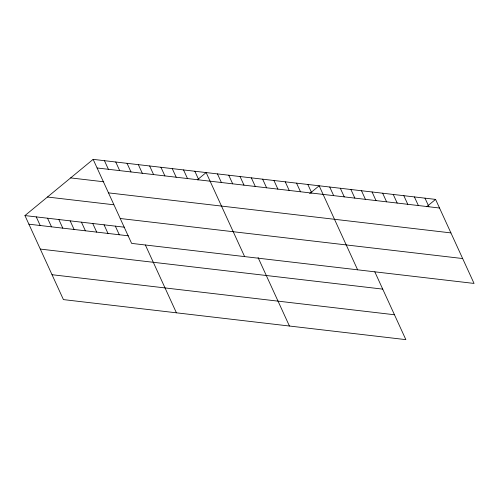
<?xml version="1.0" encoding="UTF-8"?>
<svg xmlns="http://www.w3.org/2000/svg" width="499" height="499" viewBox="0 0 499 499"><rect width="100%" height="100%" fill="white"/><g stroke="black" fill="none" stroke-linecap="round" stroke-linejoin="round"><path stroke-width="0.75" d="M374.811 271.83L405.855 339.638L63.423 299.6L24.95 215.568L93.145 159.362L435.577 199.4L474.05 283.432L131.617 243.387L93.145 159.362M197.267 179.896L206.149 172.573L244.622 256.605M309.673 193.6L319.154 185.784L357.621 269.816M426.695 206.723L435.577 199.4M97.093 167.976L439.525 208.014M70.64 177.906L103.786 181.786M108.483 192.863L450.915 232.902M47.455 197.024L113.747 204.771M120.222 218.5L462.654 258.544M24.95 215.568L124.394 227.201M28.892 224.188L128.337 235.815M40.288 249.076L382.721 289.114M52.027 274.712L394.459 314.757M424.992 198.165L428.94 206.779M414.407 196.924L418.355 205.538M403.828 195.689L407.77 204.303M393.243 194.448L397.185 203.068M382.658 193.213L386.6 201.827M372.073 191.972L376.015 200.592M361.488 190.737L365.436 199.351M350.903 189.501L354.851 198.115M340.318 188.26L344.266 196.88M329.733 187.025L333.681 195.639M307.852 184.462L311.794 193.082M296.549 183.145L300.498 191.759M285.253 181.823L289.195 190.437M273.951 180.501L277.893 189.115M262.649 179.178L266.597 187.799M251.353 177.856L255.295 186.476M240.05 176.534L243.992 185.154M228.748 175.218L232.696 183.832M258.064 257.528L289.426 326.028M217.452 173.895L221.394 182.509M194.847 171.251L198.795 179.871M183.545 169.928L187.493 178.548M172.249 168.606L176.191 177.226M160.946 167.29L164.895 175.904M149.644 165.967L153.592 174.581M138.348 164.645L142.29 173.259M127.045 163.323L130.994 171.937M115.743 162L119.691 170.621M145.377 245.003L176.421 312.811M104.447 160.678L108.389 169.298M115.35 226.141L119.298 234.761M104.054 224.818L107.996 233.438M92.752 223.502L96.694 232.116M81.449 222.18L85.398 230.794M70.153 220.857L74.095 229.471M58.851 219.535L62.793 228.149M47.548 218.213L51.497 226.833M36.252 216.89L40.194 225.511"/></g></svg>
